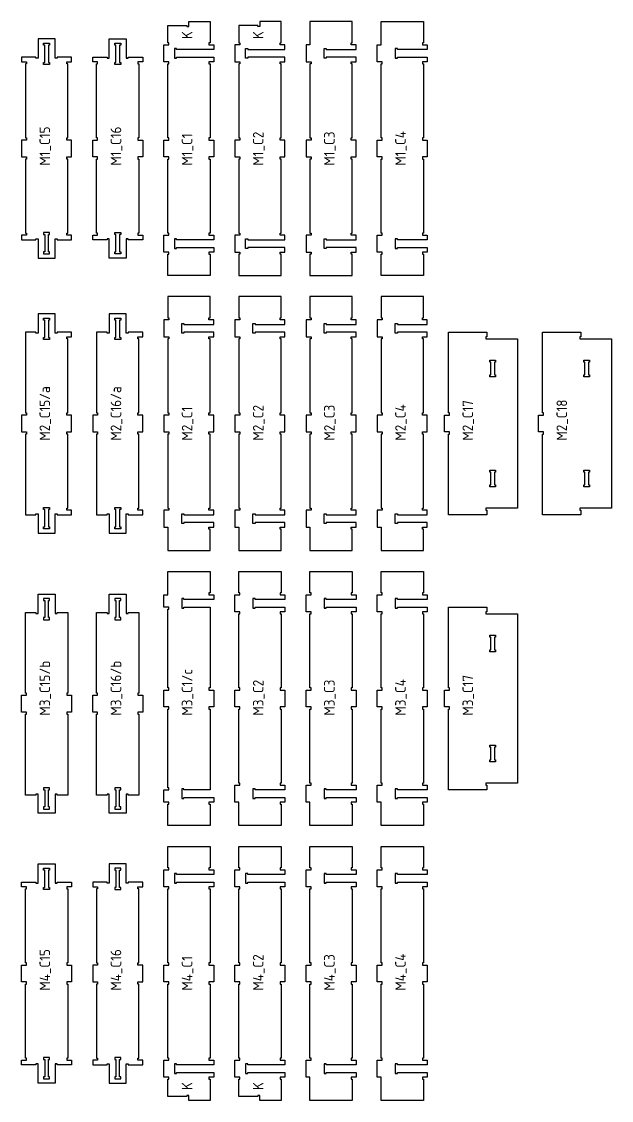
# Model space of a CAD drawing. Header units: millimetres. Extents: x -30325 to 14169, y -12596 to 6470.
# Drawn here: x 11210 to 13996, y 1370 to 6470 of the extents above; entities that cross this region are included whole.
import ezdxf

# ---------------------------------------------------------------- set-up
doc = ezdxf.new("R2010")
doc.units = ezdxf.units.MM
doc.header["$MEASUREMENT"] = 0
doc.layers.add('freeswerk_CODES', color=50, linetype='Continuous')

msp = doc.modelspace()

# ---------------------------------------------------------------- linework, layer by layer
for points in [[(12117.7, 6360), (12117.7, 6338), (11941.7, 6338), (11941.7, 6343), (11931.7, 6343), (11931.7, 6297), (11941.7, 6297), (11941.7, 6302), (12117.7, 6302), (12117.7, 6280), (12094.7, 6280), (12094.7, 6270), (12099.7, 6270), (12099.7, 5920), (12094.7, 5920), (12094.7, 5910), (12117.7, 5910), (12117.7, 5830), (12094.7, 5830), (12094.7, 5820), (12099.7, 5820), (12099.7, 5470), (12094.7, 5470), (12094.7, 5460), (12117.7, 5460), (12117.7, 5438), (11941.7, 5438), (11941.7, 5443), (11931.7, 5443), (11931.7, 5397), (11941.7, 5397), (11941.7, 5402), (12117.7, 5402), (12117.7, 5380), (12094.7, 5380), (12094.7, 5370), (12099.7, 5370), (12099.7, 5270), (11899.7, 5270), (11899.7, 5370), (11904.7, 5370), (11904.7, 5380), (11881.7, 5380), (11881.7, 5460), (11904.7, 5460), (11904.7, 5470), (11899.7, 5470), (11899.7, 5820), (11904.7, 5820), (11904.7, 5830), (11881.7, 5830), (11881.7, 5910), (11904.7, 5910), (11904.7, 5920), (11899.7, 5920), (11899.7, 6270), (11904.7, 6270), (11904.7, 6280), (11881.7, 6280), (11881.7, 6360), (11904.7, 6360), (11904.7, 6370), (11899.7, 6370), (11899.7, 6452), (11989.7, 6452), (11989.7, 6447), (11999.7, 6447), (11999.7, 6470), (12099.7, 6470), (12099.7, 6370), (12094.7, 6370), (12094.7, 6360)], [(12453.7, 6360), (12430.7, 6360), (12430.7, 6370), (12435.7, 6370), (12435.7, 6470), (12335.7, 6470), (12335.7, 6447), (12325.7, 6447), (12325.7, 6452), (12235.7, 6452), (12235.7, 6370), (12240.7, 6370), (12240.7, 6360), (12217.7, 6360), (12217.7, 6280), (12240.7, 6280), (12240.7, 6270), (12235.7, 6270), (12235.7, 5920), (12240.7, 5920), (12240.7, 5910), (12217.7, 5910), (12217.7, 5830), (12240.7, 5830), (12240.7, 5820), (12235.7, 5820), (12235.7, 5470), (12240.7, 5470), (12240.7, 5460), (12217.7, 5460), (12217.7, 5380), (12240.7, 5380), (12240.7, 5370), (12235.7, 5370), (12235.7, 5270), (12435.7, 5270), (12435.7, 5370), (12430.7, 5370), (12430.7, 5380), (12453.7, 5380), (12453.7, 5402), (12277.7, 5402), (12277.7, 5397), (12267.7, 5397), (12267.7, 5443), (12277.7, 5443), (12277.7, 5438), (12453.7, 5438), (12453.7, 5460), (12430.7, 5460), (12430.7, 5470), (12435.7, 5470), (12435.7, 5820), (12430.7, 5820), (12430.7, 5830), (12453.7, 5830), (12453.7, 5910), (12430.7, 5910), (12430.7, 5920), (12435.7, 5920), (12435.7, 6270), (12430.7, 6270), (12430.7, 6280), (12453.7, 6280), (12453.7, 6302), (12277.7, 6302), (12277.7, 6297), (12267.7, 6297), (12267.7, 6343), (12277.7, 6343), (12277.7, 6338), (12453.7, 6338)], [(12648.7, 5397), (12638.7, 5397), (12638.7, 5443), (12648.7, 5443), (12648.7, 5438), (12789.7, 5438), (12789.7, 5460), (12766.7, 5460), (12766.7, 5470), (12771.7, 5470), (12771.7, 5820), (12766.7, 5820), (12766.7, 5830), (12789.7, 5830), (12789.7, 5910), (12766.7, 5910), (12766.7, 5920), (12771.7, 5920), (12771.7, 6270), (12766.7, 6270), (12766.7, 6280), (12789.7, 6280), (12789.7, 6302), (12648.7, 6302), (12648.7, 6297), (12638.7, 6297), (12638.7, 6343), (12648.7, 6343), (12648.7, 6338), (12789.7, 6338), (12789.7, 6360), (12766.7, 6360), (12766.7, 6370), (12771.7, 6370), (12771.7, 6470), (12571.7, 6470), (12571.7, 6360), (12553.7, 6360), (12553.7, 6280), (12576.7, 6280), (12576.7, 6270), (12571.7, 6270), (12571.7, 5920), (12576.7, 5920), (12576.7, 5910), (12553.7, 5910), (12553.7, 5830), (12576.7, 5830), (12576.7, 5820), (12571.7, 5820), (12571.7, 5470), (12576.7, 5470), (12576.7, 5460), (12553.7, 5460), (12553.7, 5380), (12576.7, 5380), (12576.7, 5370), (12571.7, 5370), (12571.7, 5270), (12771.7, 5270), (12771.7, 5370), (12766.7, 5370), (12766.7, 5380), (12789.7, 5380), (12789.7, 5402), (12648.7, 5402)], [(12984.7, 5397), (12984.7, 5402), (13125.7, 5402), (13125.7, 5380), (13102.7, 5380), (13102.7, 5370), (13107.7, 5370), (13107.7, 5270), (12907.7, 5270), (12907.7, 5370), (12912.7, 5370), (12912.7, 5380), (12889.7, 5380), (12889.7, 5460), (12912.7, 5460), (12912.7, 5470), (12907.7, 5470), (12907.7, 5820), (12912.7, 5820), (12912.7, 5830), (12889.7, 5830), (12889.7, 5910), (12912.7, 5910), (12912.7, 5920), (12907.7, 5920), (12907.7, 6270), (12912.7, 6270), (12912.7, 6280), (12889.7, 6280), (12889.7, 6360), (12907.7, 6360), (12907.7, 6470), (13107.7, 6470), (13107.7, 6370), (13102.7, 6370), (13102.7, 6360), (13125.7, 6360), (13125.7, 6338), (12984.7, 6338), (12984.7, 6343), (12974.7, 6343), (12974.7, 6297), (12984.7, 6297), (12984.7, 6302), (13125.7, 6302), (13125.7, 6280), (13102.7, 6280), (13102.7, 6270), (13107.7, 6270), (13107.7, 5920), (13102.7, 5920), (13102.7, 5910), (13125.7, 5910), (13125.7, 5830), (13102.7, 5830), (13102.7, 5820), (13107.7, 5820), (13107.7, 5470), (13102.7, 5470), (13102.7, 5460), (13125.7, 5460), (13125.7, 5438), (12984.7, 5438), (12984.7, 5443), (12974.7, 5443), (12974.7, 5397)], [(11277.7, 6302), (11209.7, 6302), (11209.7, 6280), (11232.7, 6280), (11232.7, 6270), (11227.7, 6270), (11227.7, 5920), (11232.7, 5920), (11232.7, 5910), (11209.7, 5910), (11209.7, 5830), (11232.7, 5830), (11232.7, 5820), (11227.7, 5820), (11227.7, 5470), (11232.7, 5470), (11232.7, 5460), (11209.7, 5460), (11209.7, 5438), (11277.7, 5438), (11277.7, 5443), (11287.7, 5443), (11287.7, 5352), (11367.7, 5352), (11367.7, 5443), (11377.7, 5443), (11377.7, 5438), (11445.7, 5438), (11445.7, 5460), (11422.7, 5460), (11422.7, 5470), (11427.7, 5470), (11427.7, 5820), (11422.7, 5820), (11422.7, 5830), (11445.7, 5830), (11445.7, 5910), (11422.7, 5910), (11422.7, 5920), (11427.7, 5920), (11427.7, 6270), (11422.7, 6270), (11422.7, 6280), (11445.7, 6280), (11445.7, 6302), (11377.7, 6302), (11377.7, 6297), (11367.7, 6297), (11367.7, 6388), (11287.7, 6388), (11287.7, 6297), (11277.7, 6297)], [(11758.7, 5830), (11758.7, 5820), (11763.7, 5820), (11763.7, 5470), (11758.7, 5470), (11758.7, 5460), (11781.7, 5460), (11781.7, 5438), (11713.7, 5438), (11713.7, 5443), (11703.7, 5443), (11703.7, 5352), (11623.7, 5352), (11623.7, 5443), (11613.7, 5443), (11613.7, 5438), (11545.7, 5438), (11545.7, 5460), (11568.7, 5460), (11568.7, 5470), (11563.7, 5470), (11563.7, 5820), (11568.7, 5820), (11568.7, 5830), (11545.7, 5830), (11545.7, 5910), (11568.7, 5910), (11568.7, 5920), (11563.7, 5920), (11563.7, 6270), (11568.7, 6270), (11568.7, 6280), (11545.7, 6280), (11545.7, 6302), (11613.7, 6302), (11613.7, 6297), (11623.7, 6297), (11623.7, 6388), (11703.7, 6388), (11703.7, 6297), (11713.7, 6297), (11713.7, 6302), (11781.7, 6302), (11781.7, 6280), (11758.7, 6280), (11758.7, 6270), (11763.7, 6270), (11763.7, 5920), (11758.7, 5920), (11758.7, 5910), (11781.7, 5910), (11781.7, 5830)], [(11336.7, 6358), (11336.7, 6277), (11341.7, 6277), (11341.7, 6267), (11313.7, 6267), (11313.7, 6277), (11318.7, 6277), (11318.7, 6358), (11313.7, 6358), (11313.7, 6368), (11341.7, 6368), (11341.7, 6358)], [(11677.7, 6358), (11672.7, 6358), (11672.7, 6277), (11677.7, 6277), (11677.7, 6267), (11649.7, 6267), (11649.7, 6277), (11654.7, 6277), (11654.7, 6358), (11649.7, 6358), (11649.7, 6368), (11677.7, 6368)], [(11318.7, 5382), (11313.7, 5382), (11313.7, 5372), (11341.7, 5372), (11341.7, 5382), (11336.7, 5382), (11336.7, 5463), (11341.7, 5463), (11341.7, 5473), (11313.7, 5473), (11313.7, 5463), (11318.7, 5463)], [(11649.7, 5463), (11649.7, 5473), (11677.7, 5473), (11677.7, 5463), (11672.7, 5463), (11672.7, 5382), (11677.7, 5382), (11677.7, 5372), (11649.7, 5372), (11649.7, 5382), (11654.7, 5382), (11654.7, 5463)], [(11976.7, 5043), (11976.7, 5038), (12117.7, 5038), (12117.7, 5060), (12094.7, 5060), (12094.7, 5070), (12099.7, 5070), (12099.7, 5170), (11899.7, 5170), (11899.7, 5070), (11904.7, 5070), (11904.7, 5060), (11881.7, 5060), (11881.7, 4980), (11904.7, 4980), (11904.7, 4970), (11899.7, 4970), (11899.7, 4620), (11904.7, 4620), (11904.7, 4610), (11881.7, 4610), (11881.7, 4530), (11904.7, 4530), (11904.7, 4520), (11899.7, 4520), (11899.7, 4170), (11904.7, 4170), (11904.7, 4160), (11881.7, 4160), (11881.7, 4080), (11899.7, 4080), (11899.7, 3970), (12099.7, 3970), (12099.7, 4070), (12094.7, 4070), (12094.7, 4080), (12117.7, 4080), (12117.7, 4102), (11976.7, 4102), (11976.7, 4097), (11966.7, 4097), (11966.7, 4143), (11976.7, 4143), (11976.7, 4138), (12117.7, 4138), (12117.7, 4160), (12094.7, 4160), (12094.7, 4170), (12099.7, 4170), (12099.7, 4520), (12094.7, 4520), (12094.7, 4530), (12117.7, 4530), (12117.7, 4610), (12094.7, 4610), (12094.7, 4620), (12099.7, 4620), (12099.7, 4970), (12094.7, 4970), (12094.7, 4980), (12117.7, 4980), (12117.7, 5002), (11976.7, 5002), (11976.7, 4997), (11966.7, 4997), (11966.7, 5043)], [(12312.7, 5043), (12312.7, 5038), (12453.7, 5038), (12453.7, 5060), (12430.7, 5060), (12430.7, 5070), (12435.7, 5070), (12435.7, 5170), (12235.7, 5170), (12235.7, 5070), (12240.7, 5070), (12240.7, 5060), (12217.7, 5060), (12217.7, 4980), (12240.7, 4980), (12240.7, 4970), (12235.7, 4970), (12235.7, 4620), (12240.7, 4620), (12240.7, 4610), (12217.7, 4610), (12217.7, 4530), (12240.7, 4530), (12240.7, 4520), (12235.7, 4520), (12235.7, 4170), (12240.7, 4170), (12240.7, 4160), (12217.7, 4160), (12217.7, 4080), (12235.7, 4080), (12235.7, 3970), (12435.7, 3970), (12435.7, 4070), (12430.7, 4070), (12430.7, 4080), (12453.7, 4080), (12453.7, 4102), (12312.7, 4102), (12312.7, 4097), (12302.7, 4097), (12302.7, 4143), (12312.7, 4143), (12312.7, 4138), (12453.7, 4138), (12453.7, 4160), (12430.7, 4160), (12430.7, 4170), (12435.7, 4170), (12435.7, 4520), (12430.7, 4520), (12430.7, 4530), (12453.7, 4530), (12453.7, 4610), (12430.7, 4610), (12430.7, 4620), (12435.7, 4620), (12435.7, 4970), (12430.7, 4970), (12430.7, 4980), (12453.7, 4980), (12453.7, 5002), (12312.7, 5002), (12312.7, 4997), (12302.7, 4997), (12302.7, 5043)], [(12648.7, 5043), (12648.7, 5038), (12789.7, 5038), (12789.7, 5060), (12766.7, 5060), (12766.7, 5070), (12771.7, 5070), (12771.7, 5170), (12571.7, 5170), (12571.7, 5070), (12576.7, 5070), (12576.7, 5060), (12553.7, 5060), (12553.7, 4980), (12576.7, 4980), (12576.7, 4970), (12571.7, 4970), (12571.7, 4620), (12576.7, 4620), (12576.7, 4610), (12553.7, 4610), (12553.7, 4530), (12576.7, 4530), (12576.7, 4520), (12571.7, 4520), (12571.7, 4170), (12576.7, 4170), (12576.7, 4160), (12553.7, 4160), (12553.7, 4080), (12571.7, 4080), (12571.7, 3970), (12771.7, 3970), (12771.7, 4070), (12766.7, 4070), (12766.7, 4080), (12789.7, 4080), (12789.7, 4102), (12648.7, 4102), (12648.7, 4097), (12638.7, 4097), (12638.7, 4143), (12648.7, 4143), (12648.7, 4138), (12789.7, 4138), (12789.7, 4160), (12766.7, 4160), (12766.7, 4170), (12771.7, 4170), (12771.7, 4520), (12766.7, 4520), (12766.7, 4530), (12789.7, 4530), (12789.7, 4610), (12766.7, 4610), (12766.7, 4620), (12771.7, 4620), (12771.7, 4970), (12766.7, 4970), (12766.7, 4980), (12789.7, 4980), (12789.7, 5002), (12648.7, 5002), (12648.7, 4997), (12638.7, 4997), (12638.7, 5043)], [(12984.7, 5043), (12984.7, 5038), (13125.7, 5038), (13125.7, 5060), (13102.7, 5060), (13102.7, 5070), (13107.7, 5070), (13107.7, 5170), (12907.7, 5170), (12907.7, 5070), (12912.7, 5070), (12912.7, 5060), (12889.7, 5060), (12889.7, 4980), (12912.7, 4980), (12912.7, 4970), (12907.7, 4970), (12907.7, 4620), (12912.7, 4620), (12912.7, 4610), (12889.7, 4610), (12889.7, 4530), (12912.7, 4530), (12912.7, 4520), (12907.7, 4520), (12907.7, 4170), (12912.7, 4170), (12912.7, 4160), (12889.7, 4160), (12889.7, 4080), (12907.7, 4080), (12907.7, 3970), (13107.7, 3970), (13107.7, 4070), (13102.7, 4070), (13102.7, 4080), (13125.7, 4080), (13125.7, 4102), (12984.7, 4102), (12984.7, 4097), (12974.7, 4097), (12974.7, 4143), (12984.7, 4143), (12984.7, 4138), (13125.7, 4138), (13125.7, 4160), (13102.7, 4160), (13102.7, 4170), (13107.7, 4170), (13107.7, 4520), (13102.7, 4520), (13102.7, 4530), (13125.7, 4530), (13125.7, 4610), (13102.7, 4610), (13102.7, 4620), (13107.7, 4620), (13107.7, 4970), (13102.7, 4970), (13102.7, 4980), (13125.7, 4980), (13125.7, 5002), (12984.7, 5002), (12984.7, 4997), (12974.7, 4997), (12974.7, 5043)], [(11277.7, 5002), (11227.7, 5002), (11227.7, 4620), (11232.7, 4620), (11232.7, 4610), (11209.7, 4610), (11209.7, 4530), (11232.7, 4530), (11232.7, 4520), (11227.7, 4520), (11227.7, 4138), (11277.7, 4138), (11277.7, 4143), (11287.7, 4143), (11287.7, 4052), (11367.7, 4052), (11367.7, 4143), (11377.7, 4143), (11377.7, 4138), (11445.7, 4138), (11445.7, 4160), (11422.7, 4160), (11422.7, 4170), (11427.7, 4170), (11427.7, 4520), (11422.7, 4520), (11422.7, 4530), (11445.7, 4530), (11445.7, 4610), (11422.7, 4610), (11422.7, 4620), (11427.7, 4620), (11427.7, 4970), (11422.7, 4970), (11422.7, 4980), (11445.7, 4980), (11445.7, 5002), (11377.7, 5002), (11377.7, 4997), (11367.7, 4997), (11367.7, 5088), (11287.7, 5088), (11287.7, 4997), (11277.7, 4997)], [(11341.7, 5058), (11336.7, 5058), (11336.7, 4977), (11341.7, 4977), (11341.7, 4967), (11313.7, 4967), (11313.7, 4977), (11318.7, 4977), (11318.7, 5058), (11313.7, 5058), (11313.7, 5068), (11341.7, 5068)], [(11623.7, 5088), (11623.7, 4997), (11613.7, 4997), (11613.7, 5002), (11563.7, 5002), (11563.7, 4620), (11568.7, 4620), (11568.7, 4610), (11545.7, 4610), (11545.7, 4530), (11568.7, 4530), (11568.7, 4520), (11563.7, 4520), (11563.7, 4138), (11613.7, 4138), (11613.7, 4143), (11623.7, 4143), (11623.7, 4052), (11703.7, 4052), (11703.7, 4143), (11713.7, 4143), (11713.7, 4138), (11781.7, 4138), (11781.7, 4160), (11758.7, 4160), (11758.7, 4170), (11763.7, 4170), (11763.7, 4520), (11758.7, 4520), (11758.7, 4530), (11781.7, 4530), (11781.7, 4610), (11758.7, 4610), (11758.7, 4620), (11763.7, 4620), (11763.7, 4970), (11758.7, 4970), (11758.7, 4980), (11781.7, 4980), (11781.7, 5002), (11713.7, 5002), (11713.7, 4997), (11703.7, 4997), (11703.7, 5088)], [(11672.7, 5058), (11672.7, 4977), (11677.7, 4977), (11677.7, 4967), (11649.7, 4967), (11649.7, 4977), (11654.7, 4977), (11654.7, 5058), (11649.7, 5058), (11649.7, 5068), (11677.7, 5068), (11677.7, 5058)], [(13225.7, 5002), (13407.7, 5002), (13407.7, 4980), (13402.7, 4980), (13402.7, 4970), (13551.7, 4970), (13551.7, 4170), (13402.7, 4170), (13402.7, 4160), (13407.7, 4160), (13407.7, 4138), (13225.7, 4138), (13225.7, 4520), (13230.7, 4520), (13230.7, 4530), (13207.7, 4530), (13207.7, 4610), (13230.7, 4610), (13230.7, 4620), (13225.7, 4620)], [(13669.7, 5002), (13851.7, 5002), (13851.7, 4980), (13846.7, 4980), (13846.7, 4970), (13995.7, 4970), (13995.7, 4170), (13846.7, 4170), (13846.7, 4160), (13851.7, 4160), (13851.7, 4138), (13669.7, 4138), (13669.7, 4520), (13674.7, 4520), (13674.7, 4530), (13651.7, 4530), (13651.7, 4610), (13674.7, 4610), (13674.7, 4620), (13669.7, 4620)], [(13448.7, 4790), (13420.7, 4790), (13420.7, 4800), (13425.7, 4800), (13425.7, 4860), (13420.7, 4860), (13420.7, 4870), (13448.7, 4870), (13448.7, 4860), (13443.7, 4860), (13443.7, 4800), (13448.7, 4800)], [(13892.7, 4790), (13864.7, 4790), (13864.7, 4800), (13869.7, 4800), (13869.7, 4860), (13864.7, 4860), (13864.7, 4870), (13892.7, 4870), (13892.7, 4860), (13887.7, 4860), (13887.7, 4800), (13892.7, 4800)], [(13420.7, 4350), (13448.7, 4350), (13448.7, 4340), (13443.7, 4340), (13443.7, 4280), (13448.7, 4280), (13448.7, 4270), (13420.7, 4270), (13420.7, 4280), (13425.7, 4280), (13425.7, 4340), (13420.7, 4340)], [(13864.7, 4350), (13892.7, 4350), (13892.7, 4340), (13887.7, 4340), (13887.7, 4280), (13892.7, 4280), (13892.7, 4270), (13864.7, 4270), (13864.7, 4280), (13869.7, 4280), (13869.7, 4340), (13864.7, 4340)], [(11313.7, 4082), (11318.7, 4082), (11318.7, 4163), (11313.7, 4163), (11313.7, 4173), (11341.7, 4173), (11341.7, 4163), (11336.7, 4163), (11336.7, 4082), (11341.7, 4082), (11341.7, 4072), (11313.7, 4072)], [(11649.7, 4163), (11649.7, 4173), (11677.7, 4173), (11677.7, 4163), (11672.7, 4163), (11672.7, 4082), (11677.7, 4082), (11677.7, 4072), (11649.7, 4072), (11649.7, 4082), (11654.7, 4082), (11654.7, 4163)], [(12094.7, 3310), (12117.7, 3310), (12117.7, 3230), (12094.7, 3230), (12094.7, 3220), (12099.7, 3220), (12099.7, 2838), (11976.7, 2838), (11976.7, 2843), (11966.7, 2843), (11966.7, 2797), (11976.7, 2797), (11976.7, 2802), (12117.7, 2802), (12117.7, 2780), (12094.7, 2780), (12094.7, 2770), (12099.7, 2770), (12099.7, 2670), (11899.7, 2670), (11899.7, 2770), (11904.7, 2770), (11904.7, 2780), (11881.7, 2780), (11881.7, 2838), (11904.7, 2838), (11904.7, 2848), (11899.7, 2848), (11899.7, 3220), (11904.7, 3220), (11904.7, 3230), (11881.7, 3230), (11881.7, 3310), (11904.7, 3310), (11904.7, 3320), (11899.7, 3320), (11899.7, 3692), (11904.7, 3692), (11904.7, 3702), (11881.7, 3702), (11881.7, 3760), (11899.7, 3760), (11899.7, 3870), (12099.7, 3870), (12099.7, 3770), (12094.7, 3770), (12094.7, 3760), (12117.7, 3760), (12117.7, 3738), (11976.7, 3738), (11976.7, 3743), (11966.7, 3743), (11966.7, 3697), (11976.7, 3697), (11976.7, 3702), (12099.7, 3702), (12099.7, 3320), (12094.7, 3320)], [(12312.7, 3743), (12302.7, 3743), (12302.7, 3697), (12312.7, 3697), (12312.7, 3702), (12453.7, 3702), (12453.7, 3680), (12430.7, 3680), (12430.7, 3670), (12435.7, 3670), (12435.7, 3320), (12430.7, 3320), (12430.7, 3310), (12453.7, 3310), (12453.7, 3230), (12430.7, 3230), (12430.7, 3220), (12435.7, 3220), (12435.7, 2870), (12430.7, 2870), (12430.7, 2860), (12453.7, 2860), (12453.7, 2838), (12312.7, 2838), (12312.7, 2843), (12302.7, 2843), (12302.7, 2797), (12312.7, 2797), (12312.7, 2802), (12453.7, 2802), (12453.7, 2780), (12430.7, 2780), (12430.7, 2770), (12435.7, 2770), (12435.7, 2670), (12235.7, 2670), (12235.7, 2780), (12217.7, 2780), (12217.7, 2860), (12240.7, 2860), (12240.7, 2870), (12235.7, 2870), (12235.7, 3220), (12240.7, 3220), (12240.7, 3230), (12217.7, 3230), (12217.7, 3310), (12240.7, 3310), (12240.7, 3320), (12235.7, 3320), (12235.7, 3670), (12240.7, 3670), (12240.7, 3680), (12217.7, 3680), (12217.7, 3760), (12240.7, 3760), (12240.7, 3770), (12235.7, 3770), (12235.7, 3870), (12435.7, 3870), (12435.7, 3770), (12430.7, 3770), (12430.7, 3760), (12453.7, 3760), (12453.7, 3738), (12312.7, 3738)], [(12648.7, 2797), (12648.7, 2802), (12789.7, 2802), (12789.7, 2780), (12766.7, 2780), (12766.7, 2770), (12771.7, 2770), (12771.7, 2670), (12571.7, 2670), (12571.7, 2780), (12553.7, 2780), (12553.7, 2860), (12576.7, 2860), (12576.7, 2870), (12571.7, 2870), (12571.7, 3220), (12576.7, 3220), (12576.7, 3230), (12553.7, 3230), (12553.7, 3310), (12576.7, 3310), (12576.7, 3320), (12571.7, 3320), (12571.7, 3670), (12576.7, 3670), (12576.7, 3680), (12553.7, 3680), (12553.7, 3760), (12576.7, 3760), (12576.7, 3770), (12571.7, 3770), (12571.7, 3870), (12771.7, 3870), (12771.7, 3770), (12766.7, 3770), (12766.7, 3760), (12789.7, 3760), (12789.7, 3738), (12648.7, 3738), (12648.7, 3743), (12638.7, 3743), (12638.7, 3697), (12648.7, 3697), (12648.7, 3702), (12789.7, 3702), (12789.7, 3680), (12766.7, 3680), (12766.7, 3670), (12771.7, 3670), (12771.7, 3320), (12766.7, 3320), (12766.7, 3310), (12789.7, 3310), (12789.7, 3230), (12766.7, 3230), (12766.7, 3220), (12771.7, 3220), (12771.7, 2870), (12766.7, 2870), (12766.7, 2860), (12789.7, 2860), (12789.7, 2838), (12648.7, 2838), (12648.7, 2843), (12638.7, 2843), (12638.7, 2797)], [(12984.7, 2797), (12984.7, 2802), (13125.7, 2802), (13125.7, 2780), (13102.7, 2780), (13102.7, 2770), (13107.7, 2770), (13107.7, 2670), (12907.7, 2670), (12907.7, 2780), (12889.7, 2780), (12889.7, 2860), (12912.7, 2860), (12912.7, 2870), (12907.7, 2870), (12907.7, 3220), (12912.7, 3220), (12912.7, 3230), (12889.7, 3230), (12889.7, 3310), (12912.7, 3310), (12912.7, 3320), (12907.7, 3320), (12907.7, 3670), (12912.7, 3670), (12912.7, 3680), (12889.7, 3680), (12889.7, 3760), (12912.7, 3760), (12912.7, 3770), (12907.7, 3770), (12907.7, 3870), (13107.7, 3870), (13107.7, 3770), (13102.7, 3770), (13102.7, 3760), (13125.7, 3760), (13125.7, 3738), (12984.7, 3738), (12984.7, 3743), (12974.7, 3743), (12974.7, 3697), (12984.7, 3697), (12984.7, 3702), (13125.7, 3702), (13125.7, 3680), (13102.7, 3680), (13102.7, 3670), (13107.7, 3670), (13107.7, 3320), (13102.7, 3320), (13102.7, 3310), (13125.7, 3310), (13125.7, 3230), (13102.7, 3230), (13102.7, 3220), (13107.7, 3220), (13107.7, 2870), (13102.7, 2870), (13102.7, 2860), (13125.7, 2860), (13125.7, 2838), (12984.7, 2838), (12984.7, 2843), (12974.7, 2843), (12974.7, 2797)], [(11422.7, 3195.2), (11427.7, 3195.2), (11427.7, 2813.2), (11377.7, 2813.2), (11377.7, 2818.2), (11367.7, 2818.2), (11367.7, 2727.2), (11287.7, 2727.2), (11287.7, 2818.2), (11277.7, 2818.2), (11277.7, 2813.2), (11227.7, 2813.2), (11227.7, 3195.2), (11232.7, 3195.2), (11232.7, 3205.2), (11209.7, 3205.2), (11209.7, 3285.2), (11232.7, 3285.2), (11232.7, 3295.2), (11227.7, 3295.2), (11227.7, 3677.2), (11277.7, 3677.2), (11277.7, 3672.2), (11287.7, 3672.2), (11287.7, 3763.2), (11367.7, 3763.2), (11367.7, 3672.2), (11377.7, 3672.2), (11377.7, 3677.2), (11427.7, 3677.2), (11427.7, 3295.2), (11422.7, 3295.2), (11422.7, 3285.2), (11445.7, 3285.2), (11445.7, 3205.2), (11422.7, 3205.2)], [(11313.7, 3652.2), (11313.7, 3642.2), (11341.7, 3642.2), (11341.7, 3652.2), (11336.7, 3652.2), (11336.7, 3733.2), (11341.7, 3733.2), (11341.7, 3743.2), (11313.7, 3743.2), (11313.7, 3733.2), (11318.7, 3733.2), (11318.7, 3652.2)], [(11758.7, 3195.2), (11763.7, 3195.2), (11763.7, 2813.2), (11713.7, 2813.2), (11713.7, 2818.2), (11703.7, 2818.2), (11703.7, 2727.2), (11623.7, 2727.2), (11623.7, 2818.2), (11613.7, 2818.2), (11613.7, 2813.2), (11563.7, 2813.2), (11563.7, 3195.2), (11568.7, 3195.2), (11568.7, 3205.2), (11545.7, 3205.2), (11545.7, 3285.2), (11568.7, 3285.2), (11568.7, 3295.2), (11563.7, 3295.2), (11563.7, 3677.2), (11613.7, 3677.2), (11613.7, 3672.2), (11623.7, 3672.2), (11623.7, 3763.2), (11703.7, 3763.2), (11703.7, 3672.2), (11713.7, 3672.2), (11713.7, 3677.2), (11763.7, 3677.2), (11763.7, 3295.2), (11758.7, 3295.2), (11758.7, 3285.2), (11781.7, 3285.2), (11781.7, 3205.2), (11758.7, 3205.2)], [(11649.7, 3652.2), (11649.7, 3642.2), (11677.7, 3642.2), (11677.7, 3652.2), (11672.7, 3652.2), (11672.7, 3733.2), (11677.7, 3733.2), (11677.7, 3743.2), (11649.7, 3743.2), (11649.7, 3733.2), (11654.7, 3733.2), (11654.7, 3652.2)], [(13225.7, 3702), (13407.7, 3702), (13407.7, 3680), (13402.7, 3680), (13402.7, 3670), (13551.7, 3670), (13551.7, 2870), (13402.7, 2870), (13402.7, 2860), (13407.7, 2860), (13407.7, 2838), (13225.7, 2838), (13225.7, 3220), (13230.7, 3220), (13230.7, 3230), (13207.7, 3230), (13207.7, 3310), (13230.7, 3310), (13230.7, 3320), (13225.7, 3320)], [(13448.7, 3490), (13420.7, 3490), (13420.7, 3500), (13425.7, 3500), (13425.7, 3560), (13420.7, 3560), (13420.7, 3570), (13448.7, 3570), (13448.7, 3560), (13443.7, 3560), (13443.7, 3500), (13448.7, 3500)], [(13420.7, 3050), (13448.7, 3050), (13448.7, 3040), (13443.7, 3040), (13443.7, 2980), (13448.7, 2980), (13448.7, 2970), (13420.7, 2970), (13420.7, 2980), (13425.7, 2980), (13425.7, 3040), (13420.7, 3040)], [(11336.7, 2757.2), (11336.7, 2838.2), (11341.7, 2838.2), (11341.7, 2848.2), (11313.7, 2848.2), (11313.7, 2838.2), (11318.7, 2838.2), (11318.7, 2757.2), (11313.7, 2757.2), (11313.7, 2747.2), (11341.7, 2747.2), (11341.7, 2757.2)], [(11672.7, 2757.2), (11672.7, 2838.2), (11677.7, 2838.2), (11677.7, 2848.2), (11649.7, 2848.2), (11649.7, 2838.2), (11654.7, 2838.2), (11654.7, 2757.2), (11649.7, 2757.2), (11649.7, 2747.2), (11677.7, 2747.2), (11677.7, 2757.2)], [(12117.7, 1480), (12094.7, 1480), (12094.7, 1470), (12099.7, 1470), (12099.7, 1370), (11999.7, 1370), (11999.7, 1393), (11989.7, 1393), (11989.7, 1388), (11899.7, 1388), (11899.7, 1470), (11904.7, 1470), (11904.7, 1480), (11881.7, 1480), (11881.7, 1560), (11904.7, 1560), (11904.7, 1570), (11899.7, 1570), (11899.7, 1920), (11904.7, 1920), (11904.7, 1930), (11881.7, 1930), (11881.7, 2010), (11904.7, 2010), (11904.7, 2020), (11899.7, 2020), (11899.7, 2370), (11904.7, 2370), (11904.7, 2380), (11881.7, 2380), (11881.7, 2460), (11904.7, 2460), (11904.7, 2470), (11899.7, 2470), (11899.7, 2570), (12099.7, 2570), (12099.7, 2470), (12094.7, 2470), (12094.7, 2460), (12117.7, 2460), (12117.7, 2438), (11941.7, 2438), (11941.7, 2443), (11931.7, 2443), (11931.7, 2397), (11941.7, 2397), (11941.7, 2402), (12117.7, 2402), (12117.7, 2380), (12094.7, 2380), (12094.7, 2370), (12099.7, 2370), (12099.7, 2020), (12094.7, 2020), (12094.7, 2010), (12117.7, 2010), (12117.7, 1930), (12094.7, 1930), (12094.7, 1920), (12099.7, 1920), (12099.7, 1570), (12094.7, 1570), (12094.7, 1560), (12117.7, 1560), (12117.7, 1538), (11941.7, 1538), (11941.7, 1543), (11931.7, 1543), (11931.7, 1497), (11941.7, 1497), (11941.7, 1502), (12117.7, 1502)], [(12453.7, 1480), (12430.7, 1480), (12430.7, 1470), (12435.7, 1470), (12435.7, 1370), (12335.7, 1370), (12335.7, 1393), (12325.7, 1393), (12325.7, 1388), (12235.7, 1388), (12235.7, 1470), (12240.7, 1470), (12240.7, 1480), (12217.7, 1480), (12217.7, 1560), (12240.7, 1560), (12240.7, 1570), (12235.7, 1570), (12235.7, 1920), (12240.7, 1920), (12240.7, 1930), (12217.7, 1930), (12217.7, 2010), (12240.7, 2010), (12240.7, 2020), (12235.7, 2020), (12235.7, 2370), (12240.7, 2370), (12240.7, 2380), (12217.7, 2380), (12217.7, 2460), (12240.7, 2460), (12240.7, 2470), (12235.7, 2470), (12235.7, 2570), (12435.7, 2570), (12435.7, 2470), (12430.7, 2470), (12430.7, 2460), (12453.7, 2460), (12453.7, 2438), (12277.7, 2438), (12277.7, 2443), (12267.7, 2443), (12267.7, 2397), (12277.7, 2397), (12277.7, 2402), (12453.7, 2402), (12453.7, 2380), (12430.7, 2380), (12430.7, 2370), (12435.7, 2370), (12435.7, 2020), (12430.7, 2020), (12430.7, 2010), (12453.7, 2010), (12453.7, 1930), (12430.7, 1930), (12430.7, 1920), (12435.7, 1920), (12435.7, 1570), (12430.7, 1570), (12430.7, 1560), (12453.7, 1560), (12453.7, 1538), (12277.7, 1538), (12277.7, 1543), (12267.7, 1543), (12267.7, 1497), (12277.7, 1497), (12277.7, 1502), (12453.7, 1502)], [(12648.7, 2443), (12638.7, 2443), (12638.7, 2397), (12648.7, 2397), (12648.7, 2402), (12789.7, 2402), (12789.7, 2380), (12766.7, 2380), (12766.7, 2370), (12771.7, 2370), (12771.7, 2020), (12766.7, 2020), (12766.7, 2010), (12789.7, 2010), (12789.7, 1930), (12766.7, 1930), (12766.7, 1920), (12771.7, 1920), (12771.7, 1570), (12766.7, 1570), (12766.7, 1560), (12789.7, 1560), (12789.7, 1538), (12648.7, 1538), (12648.7, 1543), (12638.7, 1543), (12638.7, 1497), (12648.7, 1497), (12648.7, 1502), (12789.7, 1502), (12789.7, 1480), (12766.7, 1480), (12766.7, 1470), (12771.7, 1470), (12771.7, 1370), (12571.7, 1370), (12571.7, 1480), (12553.7, 1480), (12553.7, 1560), (12576.7, 1560), (12576.7, 1570), (12571.7, 1570), (12571.7, 1920), (12576.7, 1920), (12576.7, 1930), (12553.7, 1930), (12553.7, 2010), (12576.7, 2010), (12576.7, 2020), (12571.7, 2020), (12571.7, 2370), (12576.7, 2370), (12576.7, 2380), (12553.7, 2380), (12553.7, 2460), (12576.7, 2460), (12576.7, 2470), (12571.7, 2470), (12571.7, 2570), (12771.7, 2570), (12771.7, 2470), (12766.7, 2470), (12766.7, 2460), (12789.7, 2460), (12789.7, 2438), (12648.7, 2438)], [(12984.7, 2443), (12974.7, 2443), (12974.7, 2397), (12984.7, 2397), (12984.7, 2402), (13125.7, 2402), (13125.7, 2380), (13102.7, 2380), (13102.7, 2370), (13107.7, 2370), (13107.7, 2020), (13102.7, 2020), (13102.7, 2010), (13125.7, 2010), (13125.7, 1930), (13102.7, 1930), (13102.7, 1920), (13107.7, 1920), (13107.7, 1570), (13102.7, 1570), (13102.7, 1560), (13125.7, 1560), (13125.7, 1538), (12984.7, 1538), (12984.7, 1543), (12974.7, 1543), (12974.7, 1497), (12984.7, 1497), (12984.7, 1502), (13125.7, 1502), (13125.7, 1480), (13102.7, 1480), (13102.7, 1470), (13107.7, 1470), (13107.7, 1370), (12907.7, 1370), (12907.7, 1480), (12889.7, 1480), (12889.7, 1560), (12912.7, 1560), (12912.7, 1570), (12907.7, 1570), (12907.7, 1920), (12912.7, 1920), (12912.7, 1930), (12889.7, 1930), (12889.7, 2010), (12912.7, 2010), (12912.7, 2020), (12907.7, 2020), (12907.7, 2370), (12912.7, 2370), (12912.7, 2380), (12889.7, 2380), (12889.7, 2460), (12912.7, 2460), (12912.7, 2470), (12907.7, 2470), (12907.7, 2570), (13107.7, 2570), (13107.7, 2470), (13102.7, 2470), (13102.7, 2460), (13125.7, 2460), (13125.7, 2438), (12984.7, 2438)], [(11277.7, 1538), (11209.7, 1538), (11209.7, 1560), (11232.7, 1560), (11232.7, 1570), (11227.7, 1570), (11227.7, 1920), (11232.7, 1920), (11232.7, 1930), (11209.7, 1930), (11209.7, 2010), (11232.7, 2010), (11232.7, 2020), (11227.7, 2020), (11227.7, 2370), (11232.7, 2370), (11232.7, 2380), (11209.7, 2380), (11209.7, 2402), (11277.7, 2402), (11277.7, 2397), (11287.7, 2397), (11287.7, 2488), (11367.7, 2488), (11367.7, 2397), (11377.7, 2397), (11377.7, 2402), (11445.7, 2402), (11445.7, 2380), (11422.7, 2380), (11422.7, 2370), (11427.7, 2370), (11427.7, 2020), (11422.7, 2020), (11422.7, 2010), (11445.7, 2010), (11445.7, 1930), (11422.7, 1930), (11422.7, 1920), (11427.7, 1920), (11427.7, 1570), (11422.7, 1570), (11422.7, 1560), (11445.7, 1560), (11445.7, 1538), (11377.7, 1538), (11377.7, 1543), (11367.7, 1543), (11367.7, 1452), (11287.7, 1452), (11287.7, 1543), (11277.7, 1543)], [(11318.7, 2458), (11313.7, 2458), (11313.7, 2468), (11341.7, 2468), (11341.7, 2458), (11336.7, 2458), (11336.7, 2377), (11341.7, 2377), (11341.7, 2367), (11313.7, 2367), (11313.7, 2377), (11318.7, 2377)], [(11758.7, 2010), (11758.7, 2020), (11763.7, 2020), (11763.7, 2370), (11758.7, 2370), (11758.7, 2380), (11781.7, 2380), (11781.7, 2402), (11713.7, 2402), (11713.7, 2397), (11703.7, 2397), (11703.7, 2488), (11623.7, 2488), (11623.7, 2397), (11613.7, 2397), (11613.7, 2402), (11545.7, 2402), (11545.7, 2380), (11568.7, 2380), (11568.7, 2370), (11563.7, 2370), (11563.7, 2020), (11568.7, 2020), (11568.7, 2010), (11545.7, 2010), (11545.7, 1930), (11568.7, 1930), (11568.7, 1920), (11563.7, 1920), (11563.7, 1570), (11568.7, 1570), (11568.7, 1560), (11545.7, 1560), (11545.7, 1538), (11613.7, 1538), (11613.7, 1543), (11623.7, 1543), (11623.7, 1452), (11703.7, 1452), (11703.7, 1543), (11713.7, 1543), (11713.7, 1538), (11781.7, 1538), (11781.7, 1560), (11758.7, 1560), (11758.7, 1570), (11763.7, 1570), (11763.7, 1920), (11758.7, 1920), (11758.7, 1930), (11781.7, 1930), (11781.7, 2010)], [(11649.7, 2377), (11649.7, 2367), (11677.7, 2367), (11677.7, 2377), (11672.7, 2377), (11672.7, 2458), (11677.7, 2458), (11677.7, 2468), (11649.7, 2468), (11649.7, 2458), (11654.7, 2458), (11654.7, 2377)], [(11336.7, 1482), (11336.7, 1563), (11341.7, 1563), (11341.7, 1573), (11313.7, 1573), (11313.7, 1563), (11318.7, 1563), (11318.7, 1482), (11313.7, 1482), (11313.7, 1472), (11341.7, 1472), (11341.7, 1482)], [(11677.7, 1482), (11672.7, 1482), (11672.7, 1563), (11677.7, 1563), (11677.7, 1573), (11649.7, 1573), (11649.7, 1563), (11654.7, 1563), (11654.7, 1482), (11649.7, 1482), (11649.7, 1472), (11677.7, 1472)]]:
    msp.add_lwpolyline(points, close=True)
for points in [[(13316.7, 4138), (13316.7, 4137.9)], [(13334.7, 4137.9), (13334.7, 4138)], [(13760.7, 4138), (13760.7, 4137.9)], [(13778.7, 4137.9), (13778.7, 4138)], [(13316.7, 2838), (13316.7, 2837.9)], [(13334.7, 2837.9), (13334.7, 2838)]]:
    msp.add_lwpolyline(points)

# ---------------------------------------------------------------- texts
at = {"layer": 'freeswerk_CODES', "char_height": 50, "attachment_point": 1, "rotation": 90}
for s, width, insert in [('{\\Fiso|c0;K}', 50, (11966.4, 6386.9)), ('{\\Fiso|c0;K}', 50, (12302.4, 6386.9)), ('{\\Fiso|c0;M1_C15}', 318.081, (11294.4, 5789.5)), ('{\\Fiso|c0;M1_C16}', 318.081, (11630.4, 5789.5)), ('{\\Fiso|c0;M1_C1}', 318.081, (11966.4, 5789.5)), ('{\\Fiso|c0;M1_C2}', 318.081, (12302.4, 5789.5)), ('{\\Fiso|c0;M1_C3}', 318.081, (12638.4, 5789.5)), ('{\\Fiso|c0;M1_C4}', 318.081, (12974.4, 5789.5)), ('{\\Fiso|c0;M2_C15/a}', 318.081, (11294.4, 4489.5)), ('{\\Fiso|c0;M2_C16/a}', 318.081, (11630.4, 4489.5)), ('{\\Fiso|c0;M2_C1}', 318.081, (11966.4, 4489.5)), ('{\\Fiso|c0;M2_C2}', 318.081, (12302.4, 4489.5)), ('{\\Fiso|c0;M2_C3}', 318.081, (12638.4, 4489.5)), ('{\\Fiso|c0;M2_C4}', 318.081, (12974.4, 4489.5)), ('{\\Fiso|c0;M2_C17}', 318.081, (13292.4, 4489.5)), ('{\\Fiso|c0;M2_C18}', 318.081, (13736.4, 4489.5)), ('{\\Fiso|c0;M3_C15/b}', 318.081, (11294.4, 3189.5)), ('{\\Fiso|c0;M3_C16/b}', 318.081, (11630.4, 3189.5)), ('{\\Fiso|c0;M3_C1/c}', 318.081, (11966.4, 3189.5)), ('{\\Fiso|c0;M3_C17}', 318.081, (13292.4, 3189.5)), ('{\\Fiso|c0;M3_C2}', 318.081, (12302.4, 3189.5)), ('{\\Fiso|c0;M3_C3}', 318.081, (12638.4, 3189.5)), ('{\\Fiso|c0;M3_C4}', 318.081, (12974.4, 3189.5)), ('{\\Fiso|c0;M4_C15}', 318.081, (11294.4, 1889.5)), ('{\\Fiso|c0;M4_C16}', 318.081, (11630.4, 1889.5)), ('{\\Fiso|c0;M4_C1}', 318.081, (11966.4, 1889.5)), ('{\\Fiso|c0;M4_C2}', 318.081, (12302.4, 1889.5)), ('{\\Fiso|c0;M4_C3}', 318.081, (12638.4, 1889.5)), ('{\\Fiso|c0;M4_C4}', 318.081, (12974.4, 1889.5)), ('{\\Fiso|c0;K}', 50, (11966.4, 1419.1)), ('{\\Fiso|c0;K}', 50, (12302.4, 1419.1))]:
    msp.add_mtext_dynamic_manual_height_columns(s, width=width, gutter_width=1456.3, heights=[0], dxfattribs=dict(at, insert=insert))

doc.saveas('drawing.dxf')
